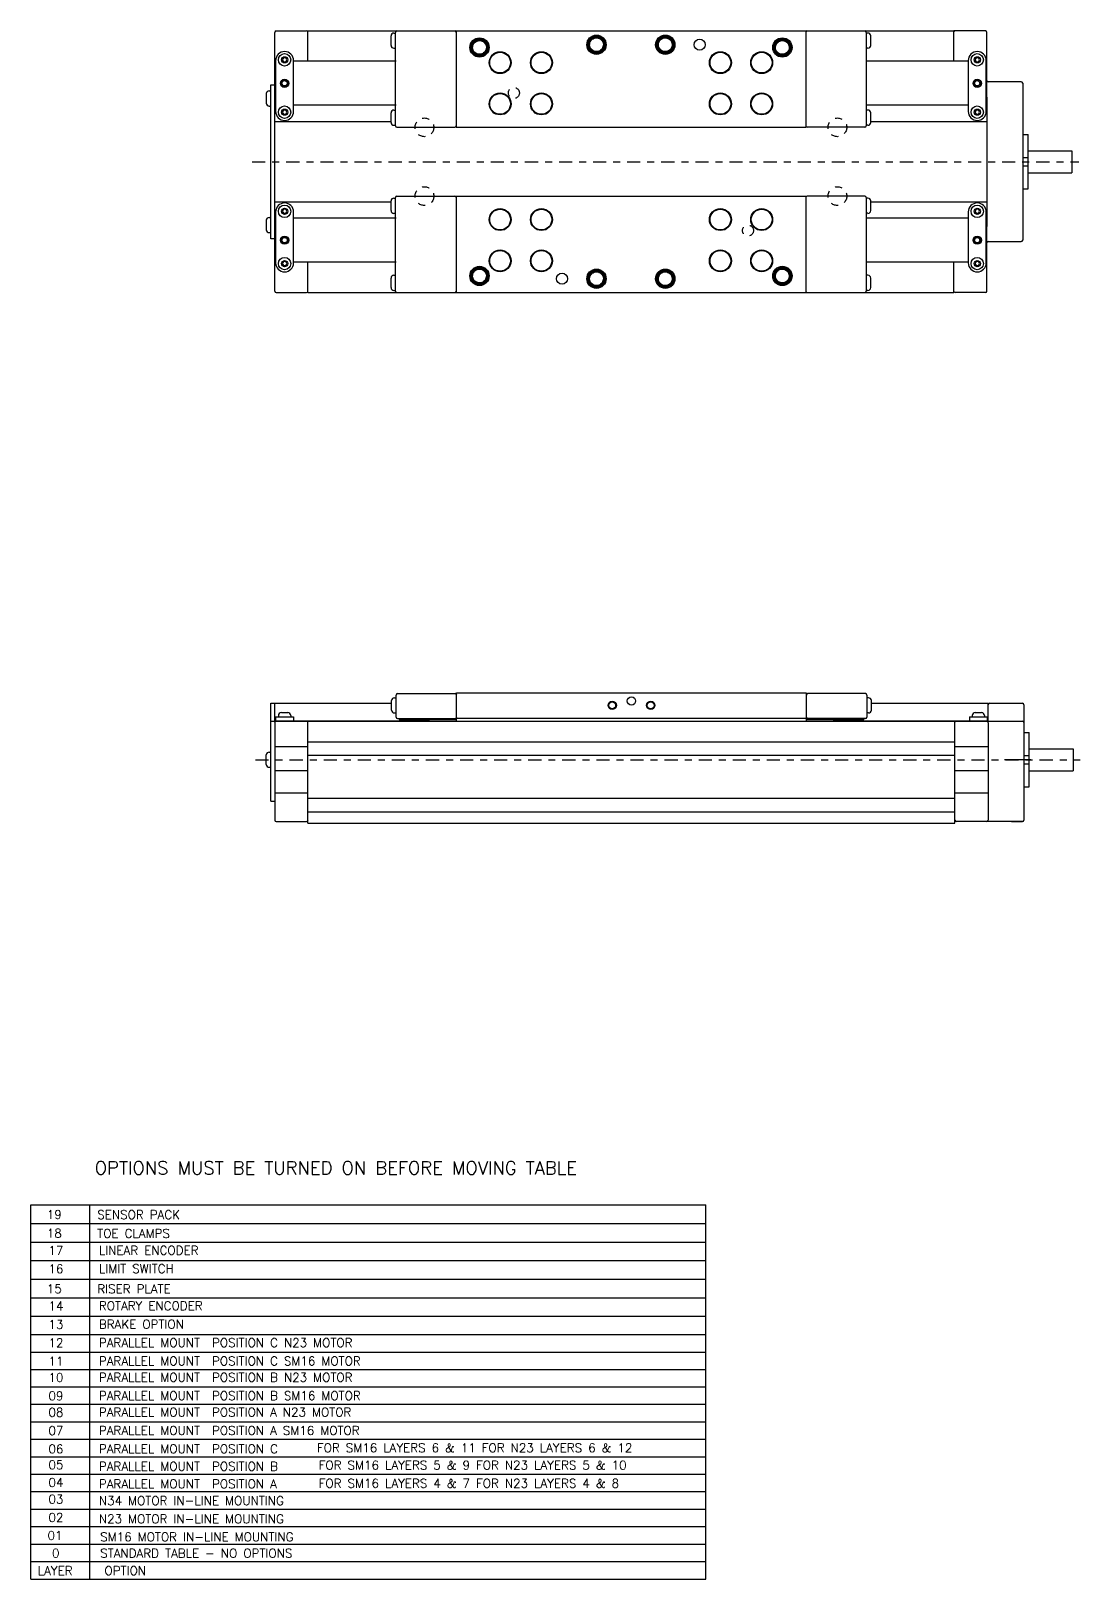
# Model space of a CAD drawing. Extents: x 8 to 48, y 2.1 to 24.2.
# Drawn here: x 17.92 to 32.92, y 2.09 to 24.23 of the extents above; entities that cross this region are included whole.
import ezdxf
from ezdxf.enums import TextEntityAlignment as Align

# ---------------------------------------------------------------- set-up
doc = ezdxf.new("R2010")
doc.units = 0
doc.header["$LTSCALE"] = 0.5
doc.header["$MEASUREMENT"] = 0
doc.linetypes.add('CENTER', pattern=[0.6, 0.375, -0.075, 0.075, -0.075])
doc.linetypes.add('HIDDEN', pattern=[0.2, 0.1, -0.1])
doc.layers.get('0').update_dxf_attribs({"linetype": 'CONTINUOUS'})
doc.styles.add('ROMANS', font='ROMANS')

msp = doc.modelspace()

# ---------------------------------------------------------------- linework, layer by layer
for p, q in [((21.406, 20.513), (21.406, 24.213)), ((21.425, 24.233), (21.859, 24.233)), ((21.878, 23.8), (21.878, 24.233)), ((21.878, 24.233), (31.114, 24.233)), ((23.065, 24.164), (23.065, 24.026)), ((23.107, 24.204), (23.13, 24.204)), ((23.13, 22.875), (23.13, 24.213)), ((23.996, 24.233), (23.996, 22.855)), ((28.996, 24.233), (28.996, 22.855)), ((29.862, 24.213), (29.862, 22.875)), ((29.886, 24.204), (29.862, 24.204)), ((29.927, 24.026), (29.927, 24.164)), ((31.114, 23.8), (31.114, 24.233)), ((31.567, 24.233), (31.134, 24.233)), ((31.587, 23.291), (31.587, 24.213)), ((21.544, 23.938), (21.544, 23.938)), ((23.107, 23.987), (23.13, 23.987)), ((24.213, 23.997), (24.233, 23.997)), ((25.886, 24.036), (25.906, 24.036)), ((26.87, 24.036), (26.89, 24.036)), ((28.544, 23.997), (28.563, 23.997)), ((29.886, 23.987), (29.862, 23.987)), ((31.449, 23.938), (31.449, 23.938)), ((21.416, 23.81), (21.416, 23.082)), ((21.527, 23.849), (21.51, 23.82)), ((21.51, 23.82), (21.527, 23.79)), ((21.561, 23.849), (21.527, 23.849)), ((21.527, 23.79), (21.561, 23.79)), ((21.578, 23.82), (21.561, 23.849)), ((21.561, 23.79), (21.578, 23.82)), ((21.672, 23.082), (21.672, 23.81)), ((23.138, 23.8), (21.672, 23.8)), ((31.321, 23.8), (29.87, 23.8)), ((31.321, 23.81), (31.321, 23.082)), ((31.432, 23.849), (31.415, 23.82)), ((31.415, 23.82), (31.432, 23.79)), ((31.466, 23.849), (31.432, 23.849)), ((31.432, 23.79), (31.466, 23.79)), ((31.483, 23.82), (31.466, 23.849)), ((31.466, 23.79), (31.483, 23.82)), ((31.577, 23.082), (31.577, 23.81)), ((21.406, 23.68), (21.416, 23.685)), ((31.577, 23.685), (31.587, 23.68)), ((32.079, 23.505), (31.607, 23.505)), ((32.099, 23.485), (32.099, 21.241)), ((21.282, 23.338), (21.282, 23.2)), ((21.323, 23.377), (21.347, 23.377)), ((21.347, 21.261), (21.347, 23.465)), ((21.347, 23.465), (21.406, 23.465)), ((21.416, 23.286), (21.406, 23.291)), ((21.41, 23.288), (21.406, 23.288)), ((31.587, 23.291), (31.577, 23.286)), ((31.587, 23.288), (31.587, 21.438)), ((21.323, 23.16), (21.347, 23.16)), ((21.416, 23.17), (21.406, 23.17)), ((21.527, 23.101), (21.51, 23.072)), ((21.51, 23.072), (21.527, 23.042)), ((21.561, 23.101), (21.527, 23.101)), ((21.527, 23.042), (21.561, 23.042)), ((21.578, 23.072), (21.561, 23.101)), ((21.561, 23.042), (21.578, 23.072)), ((23.138, 23.17), (21.672, 23.17)), ((23.065, 23.062), (23.065, 22.924)), ((23.107, 23.101), (23.13, 23.101)), ((29.886, 23.101), (29.862, 23.101)), ((31.321, 23.17), (29.87, 23.17)), ((29.927, 22.924), (29.927, 23.062)), ((31.432, 23.101), (31.415, 23.072)), ((31.415, 23.072), (31.432, 23.042)), ((31.466, 23.101), (31.432, 23.101)), ((31.432, 23.042), (31.466, 23.042)), ((31.483, 23.072), (31.466, 23.101)), ((31.466, 23.042), (31.483, 23.072)), ((31.587, 23.17), (31.577, 23.17)), ((21.406, 22.936), (23.073, 22.936)), ((21.544, 22.954), (21.544, 22.954)), ((23.107, 22.885), (23.13, 22.885)), ((23.15, 22.855), (23.977, 22.855)), ((23.996, 22.855), (28.996, 22.855)), ((29.843, 22.855), (29.016, 22.855)), ((29.886, 22.885), (29.862, 22.885)), ((29.935, 22.936), (31.587, 22.936)), ((31.449, 22.954), (31.449, 22.954)), ((32.099, 22.752), (32.177, 22.752)), ((32.177, 21.974), (32.177, 22.752)), ((32.099, 22.422), (32.177, 22.422)), ((32.177, 22.521), (32.803, 22.521)), ((32.803, 22.521), (32.803, 22.206)), ((32.099, 22.304), (32.177, 22.304)), ((32.177, 22.206), (32.803, 22.206)), ((32.099, 21.974), (32.177, 21.974)), ((21.406, 21.79), (23.073, 21.79)), ((21.544, 21.773), (21.544, 21.773)), ((23.065, 21.802), (23.065, 21.664)), ((23.107, 21.841), (23.13, 21.841)), ((23.13, 20.513), (23.13, 21.851)), ((23.15, 21.871), (23.977, 21.871)), ((23.996, 21.871), (23.996, 20.493)), ((23.996, 21.871), (28.996, 21.871)), ((28.996, 21.871), (28.996, 20.493)), ((29.843, 21.871), (29.016, 21.871)), ((29.862, 21.851), (29.862, 20.513)), ((29.886, 21.841), (29.862, 21.841)), ((29.927, 21.664), (29.927, 21.802)), ((29.935, 21.79), (31.587, 21.79)), ((31.449, 21.773), (31.449, 21.773)), ((21.282, 21.526), (21.282, 21.389)), ((21.323, 21.566), (21.347, 21.566)), ((21.416, 21.556), (21.406, 21.556)), ((21.416, 21.645), (21.416, 20.916)), ((21.527, 21.684), (21.51, 21.654)), ((21.51, 21.654), (21.527, 21.625)), ((21.561, 21.684), (21.527, 21.684)), ((21.527, 21.625), (21.561, 21.625)), ((21.578, 21.654), (21.561, 21.684)), ((21.561, 21.625), (21.578, 21.654)), ((21.672, 20.916), (21.672, 21.645)), ((23.138, 21.556), (21.672, 21.556)), ((23.107, 21.625), (23.13, 21.625)), ((29.886, 21.625), (29.862, 21.625)), ((31.321, 21.556), (29.87, 21.556)), ((31.321, 21.645), (31.321, 20.916)), ((31.432, 21.684), (31.415, 21.654)), ((31.415, 21.654), (31.432, 21.625)), ((31.466, 21.684), (31.432, 21.684)), ((31.432, 21.625), (31.466, 21.625)), ((31.483, 21.654), (31.466, 21.684)), ((31.466, 21.625), (31.483, 21.654)), ((31.577, 20.916), (31.577, 21.645)), ((31.587, 21.556), (31.577, 21.556)), ((21.323, 21.349), (21.347, 21.349)), ((21.406, 21.261), (21.347, 21.261)), ((21.406, 21.436), (21.416, 21.441)), ((21.41, 21.438), (21.406, 21.438)), ((31.577, 21.441), (31.587, 21.436)), ((31.587, 20.513), (31.587, 21.436)), ((21.416, 21.041), (21.406, 21.046)), ((31.587, 21.046), (31.577, 21.041)), ((31.607, 21.221), (32.079, 21.221)), ((21.527, 20.936), (21.51, 20.906)), ((21.51, 20.906), (21.527, 20.877)), ((21.561, 20.936), (21.527, 20.936)), ((21.527, 20.877), (21.561, 20.877)), ((21.578, 20.906), (21.561, 20.936)), ((21.561, 20.877), (21.578, 20.906)), ((23.138, 20.926), (21.672, 20.926)), ((21.878, 20.493), (21.878, 20.926)), ((31.321, 20.926), (29.87, 20.926)), ((31.114, 20.493), (31.114, 20.926)), ((31.432, 20.936), (31.415, 20.906)), ((31.415, 20.906), (31.432, 20.877)), ((31.466, 20.936), (31.432, 20.936)), ((31.432, 20.877), (31.466, 20.877)), ((31.483, 20.906), (31.466, 20.936)), ((31.466, 20.877), (31.483, 20.906)), ((21.544, 20.788), (21.544, 20.788)), ((23.065, 20.7), (23.065, 20.562)), ((23.107, 20.739), (23.13, 20.739)), ((24.213, 20.729), (24.233, 20.729)), ((25.886, 20.69), (25.906, 20.69)), ((26.87, 20.69), (26.89, 20.69)), ((28.544, 20.729), (28.563, 20.729)), ((29.886, 20.739), (29.862, 20.739)), ((29.927, 20.562), (29.927, 20.7)), ((31.449, 20.788), (31.449, 20.788)), ((21.425, 20.493), (21.859, 20.493)), ((21.878, 20.493), (31.114, 20.493)), ((23.107, 20.523), (23.13, 20.523)), ((29.886, 20.523), (29.862, 20.523)), ((31.567, 20.493), (31.134, 20.493)), ((21.347, 13.22), (21.347, 14.618)), ((21.347, 14.618), (23.073, 14.618)), ((21.406, 14.35), (21.406, 14.618)), ((23.073, 14.519), (23.073, 14.657)), ((23.114, 14.697), (23.138, 14.697)), ((23.138, 14.421), (23.138, 14.736)), ((23.158, 14.756), (23.985, 14.756)), ((24.004, 14.362), (24.004, 14.766)), ((24.004, 14.766), (29.004, 14.766)), ((29.004, 14.766), (29.004, 14.362)), ((29.851, 14.756), (29.024, 14.756)), ((29.87, 14.736), (29.87, 14.421)), ((29.894, 14.697), (29.87, 14.697)), ((29.935, 14.519), (29.935, 14.657)), ((29.935, 14.618), (31.603, 14.618)), ((31.603, 14.362), (31.603, 14.618)), ((31.622, 14.618), (32.095, 14.618)), ((21.416, 14.426), (21.416, 14.367)), ((21.416, 14.426), (21.672, 14.426)), ((21.455, 14.442), (21.455, 14.426)), ((21.498, 14.485), (21.589, 14.485)), ((21.632, 14.442), (21.632, 14.426)), ((21.672, 14.426), (21.672, 14.367)), ((23.114, 14.48), (23.138, 14.48)), ((23.158, 14.401), (23.985, 14.401)), ((23.181, 14.401), (23.181, 14.387)), ((23.991, 14.387), (23.991, 14.403)), ((29.004, 14.401), (24.004, 14.401)), ((29.017, 14.387), (29.017, 14.403)), ((29.851, 14.401), (29.024, 14.401)), ((29.827, 14.401), (29.827, 14.387)), ((29.894, 14.48), (29.87, 14.48)), ((31.337, 14.426), (31.593, 14.426)), ((31.337, 14.426), (31.337, 14.367)), ((31.376, 14.442), (31.376, 14.426)), ((31.42, 14.485), (31.51, 14.485)), ((31.553, 14.442), (31.553, 14.426)), ((31.593, 14.426), (31.593, 14.367)), ((32.114, 14.598), (32.114, 12.945)), ((21.347, 14.362), (32.095, 14.362)), ((21.406, 14.367), (23.505, 14.367)), ((21.406, 14.342), (21.406, 12.945)), ((21.494, 14.367), (21.494, 14.362)), ((21.593, 14.367), (21.593, 14.362)), ((21.642, 14.362), (21.642, 14.367)), ((21.878, 12.903), (21.878, 14.362)), ((23.181, 14.387), (23.991, 14.387)), ((23.616, 14.387), (23.613, 14.386)), ((23.631, 14.387), (23.615, 14.381)), ((29.017, 14.387), (29.827, 14.387)), ((29.387, 14.381), (29.371, 14.387)), ((29.389, 14.386), (29.386, 14.387)), ((29.496, 14.367), (31.603, 14.367)), ((31.13, 12.903), (31.13, 14.362)), ((31.366, 14.362), (31.366, 14.367)), ((31.416, 14.367), (31.416, 14.362)), ((31.514, 14.367), (31.514, 14.362)), ((31.603, 14.342), (31.603, 12.945)), ((32.114, 14.2), (32.193, 14.2)), ((32.193, 13.422), (32.193, 14.2)), ((21.878, 13.996), (21.406, 13.996)), ((21.878, 14.067), (31.13, 14.067)), ((31.603, 13.996), (31.13, 13.996)), ((32.193, 13.968), (32.819, 13.968)), ((32.819, 13.968), (32.819, 13.653)), ((21.282, 13.742), (21.282, 13.88)), ((21.323, 13.919), (21.347, 13.919)), ((31.13, 13.87), (21.878, 13.87)), ((32.114, 13.87), (32.193, 13.87)), ((32.114, 13.752), (32.193, 13.752)), ((21.323, 13.703), (21.347, 13.703)), ((21.878, 13.653), (21.406, 13.653)), ((31.603, 13.653), (31.13, 13.653)), ((32.193, 13.653), (32.819, 13.653)), ((21.878, 13.334), (21.406, 13.334)), ((31.603, 13.334), (31.13, 13.334)), ((32.114, 13.422), (32.193, 13.422)), ((21.347, 13.22), (21.406, 13.22)), ((21.878, 13.26), (31.13, 13.26)), ((31.13, 13.063), (21.878, 13.063)), ((21.425, 12.925), (21.859, 12.925)), ((21.878, 12.903), (31.13, 12.903)), ((32.095, 12.925), (31.15, 12.925)), ((31.937, 12.925), (32.095, 12.925)), ((17.917, 2.093), (17.917, 7.446)), ((17.917, 7.446), (27.57, 7.446)), ((18.758, 2.093), (18.758, 7.446)), ((27.57, 2.093), (27.57, 7.446)), ((17.917, 7.178), (27.57, 7.178)), ((17.917, 6.91), (27.57, 6.91)), ((17.917, 6.647), (27.57, 6.647)), ((17.917, 6.384), (27.57, 6.384)), ((17.917, 6.116), (27.57, 6.116)), ((17.917, 5.853), (27.57, 5.853)), ((17.917, 5.589), (27.57, 5.589)), ((17.917, 5.339), (27.57, 5.339)), ((17.917, 5.089), (27.57, 5.089)), ((17.917, 4.843), (27.57, 4.843)), ((17.917, 4.593), (27.57, 4.593)), ((17.917, 4.343), (27.57, 4.343)), ((17.917, 4.093), (27.57, 4.093)), ((17.917, 3.843), (27.57, 3.843)), ((17.917, 3.593), (27.57, 3.593)), ((17.917, 3.343), (27.57, 3.343)), ((17.917, 3.093), (27.57, 3.093)), ((17.917, 2.843), (27.57, 2.843)), ((17.917, 2.593), (27.57, 2.593)), ((17.917, 2.343), (27.57, 2.343)), ((17.917, 2.093), (27.57, 2.093))]:
    msp.add_line(p, q)
at = {"color": 7, "linetype": 'CONTINUOUS'}
msp.add_line((31.193, 24.233), (31.114, 24.233), dxfattribs=at)
at = {"color": 2, "linetype": 'CENTER'}
for p, q in [((21.081, 22.363), (32.903, 22.363)), ((21.128, 13.811), (32.919, 13.811))]:
    msp.add_line(p, q, dxfattribs=at)
at = {"color": 2}
msp.add_line((32.214, 13.811), (31.837, 13.811), dxfattribs=at)
for points in [[(25.886, 24.036), (25.887, 24.053), (25.891, 24.07), (25.897, 24.086), (25.905, 24.101), (25.915, 24.114), (25.927, 24.126), (25.941, 24.136), (25.956, 24.144), (25.972, 24.15), (25.989, 24.153), (26.006, 24.154), (26.023, 24.153), (26.039, 24.149), (26.055, 24.143), (26.07, 24.135), (26.083, 24.124), (26.095, 24.112), (26.105, 24.098), (26.113, 24.083), (26.118, 24.067), (26.121, 24.05), (26.122, 24.033)], [(25.896, 24.036), (25.897, 24.052), (25.901, 24.068), (25.906, 24.083), (25.914, 24.096), (25.924, 24.109), (25.936, 24.12), (25.949, 24.129), (25.963, 24.136), (25.978, 24.141), (25.994, 24.144), (26.01, 24.144), (26.025, 24.143), (26.041, 24.138), (26.055, 24.132), (26.069, 24.123), (26.081, 24.113), (26.091, 24.101), (26.1, 24.087), (26.106, 24.073), (26.11, 24.057), (26.112, 24.042), (26.112, 24.026)], [(25.906, 24.036), (25.907, 24.051), (25.91, 24.066), (25.916, 24.079), (25.923, 24.092), (25.932, 24.104), (25.943, 24.114), (25.956, 24.122), (25.969, 24.128), (25.983, 24.133), (25.998, 24.135), (26.013, 24.134), (26.027, 24.132), (26.042, 24.127), (26.055, 24.121), (26.067, 24.112), (26.078, 24.102), (26.087, 24.09), (26.094, 24.077), (26.099, 24.063), (26.102, 24.049), (26.103, 24.034)], [(26.87, 24.036), (26.872, 24.053), (26.875, 24.07), (26.881, 24.086), (26.889, 24.101), (26.9, 24.114), (26.912, 24.126), (26.925, 24.136), (26.94, 24.144), (26.956, 24.15), (26.973, 24.153), (26.99, 24.154), (27.007, 24.153), (27.023, 24.149), (27.039, 24.143), (27.054, 24.135), (27.067, 24.124), (27.079, 24.112), (27.089, 24.098), (27.097, 24.083), (27.102, 24.067), (27.106, 24.05), (27.107, 24.033)], [(26.88, 24.036), (26.881, 24.052), (26.885, 24.068), (26.891, 24.083), (26.898, 24.096), (26.908, 24.109), (26.92, 24.12), (26.933, 24.129), (26.947, 24.136), (26.962, 24.141), (26.978, 24.144), (26.994, 24.144), (27.01, 24.143), (27.025, 24.138), (27.039, 24.132), (27.053, 24.123), (27.065, 24.113), (27.075, 24.101), (27.084, 24.087), (27.09, 24.073), (27.095, 24.057), (27.097, 24.042), (27.096, 24.026)], [(26.89, 24.036), (26.891, 24.051), (26.894, 24.066), (26.9, 24.079), (26.907, 24.092), (26.917, 24.104), (26.928, 24.114), (26.94, 24.122), (26.953, 24.128), (26.968, 24.133), (26.982, 24.135), (26.997, 24.134), (27.012, 24.132), (27.026, 24.127), (27.039, 24.121), (27.051, 24.112), (27.062, 24.102), (27.071, 24.09), (27.078, 24.077), (27.083, 24.063), (27.086, 24.049), (27.087, 24.034)], [(24.213, 23.997), (24.214, 24.014), (24.218, 24.03), (24.224, 24.046), (24.232, 24.061), (24.242, 24.075), (24.254, 24.087), (24.268, 24.097), (24.283, 24.105), (24.299, 24.111), (24.315, 24.114), (24.332, 24.115), (24.349, 24.114), (24.366, 24.11), (24.382, 24.104), (24.396, 24.095), (24.41, 24.085), (24.422, 24.073), (24.432, 24.059), (24.439, 24.044), (24.445, 24.028), (24.448, 24.011), (24.449, 23.994)], [(24.449, 23.994), (24.447, 23.977), (24.443, 23.961), (24.437, 23.945), (24.429, 23.93), (24.418, 23.917), (24.406, 23.905), (24.392, 23.896), (24.377, 23.888), (24.36, 23.883), (24.344, 23.88), (24.327, 23.879), (24.31, 23.881), (24.293, 23.885), (24.278, 23.892), (24.263, 23.9), (24.25, 23.911), (24.239, 23.923), (24.229, 23.937), (24.221, 23.953), (24.216, 23.969), (24.213, 23.986), (24.213, 23.997)], [(24.223, 23.997), (24.224, 24.013), (24.227, 24.028), (24.233, 24.043), (24.241, 24.057), (24.251, 24.07), (24.262, 24.081), (24.275, 24.09), (24.29, 24.097), (24.305, 24.102), (24.32, 24.105), (24.336, 24.105), (24.352, 24.103), (24.367, 24.099), (24.382, 24.092), (24.395, 24.084), (24.408, 24.074), (24.418, 24.061), (24.426, 24.048), (24.433, 24.033), (24.437, 24.018), (24.439, 24.002), (24.439, 23.986)], [(24.439, 23.986), (24.436, 23.971), (24.431, 23.956), (24.424, 23.941), (24.415, 23.928), (24.404, 23.917), (24.391, 23.907), (24.377, 23.899), (24.362, 23.893), (24.347, 23.89), (24.331, 23.889), (24.315, 23.89), (24.3, 23.893), (24.285, 23.899), (24.271, 23.907), (24.258, 23.917), (24.247, 23.928), (24.238, 23.941), (24.231, 23.956), (24.226, 23.971), (24.223, 23.986), (24.223, 23.997)], [(24.233, 23.997), (24.234, 24.012), (24.237, 24.026), (24.242, 24.04), (24.25, 24.053), (24.259, 24.064), (24.27, 24.074), (24.282, 24.083), (24.296, 24.089), (24.31, 24.093), (24.325, 24.095), (24.34, 24.095), (24.354, 24.093), (24.368, 24.088), (24.382, 24.081), (24.394, 24.073), (24.404, 24.063), (24.413, 24.051), (24.421, 24.038), (24.426, 24.024), (24.429, 24.009), (24.429, 23.994)], [(24.429, 23.994), (24.428, 23.98), (24.424, 23.965), (24.418, 23.952), (24.411, 23.939), (24.401, 23.928), (24.39, 23.918), (24.377, 23.91), (24.364, 23.904), (24.349, 23.9), (24.335, 23.899), (24.32, 23.899), (24.305, 23.902), (24.291, 23.907), (24.278, 23.914), (24.266, 23.923), (24.256, 23.933), (24.247, 23.945), (24.24, 23.958), (24.236, 23.972), (24.233, 23.987), (24.233, 23.997)], [(26.122, 24.033), (26.121, 24.017), (26.117, 24), (26.11, 23.984), (26.102, 23.97), (26.091, 23.956), (26.079, 23.945), (26.065, 23.935), (26.05, 23.927), (26.034, 23.922), (26.017, 23.919), (26, 23.918), (25.983, 23.92), (25.967, 23.924), (25.951, 23.931), (25.936, 23.94), (25.923, 23.95), (25.912, 23.963), (25.902, 23.977), (25.895, 23.992), (25.889, 24.008), (25.887, 24.025), (25.886, 24.036)], [(26.112, 24.026), (26.109, 24.01), (26.104, 23.995), (26.097, 23.981), (26.088, 23.968), (26.077, 23.956), (26.064, 23.946), (26.051, 23.938), (26.036, 23.933), (26.02, 23.929), (26.004, 23.928), (25.988, 23.929), (25.973, 23.933), (25.958, 23.938), (25.944, 23.946), (25.932, 23.956), (25.921, 23.968), (25.911, 23.981), (25.904, 23.995), (25.899, 24.01), (25.896, 24.026), (25.896, 24.036)], [(26.103, 24.034), (26.101, 24.019), (26.097, 24.005), (26.092, 23.991), (26.084, 23.978), (26.074, 23.967), (26.063, 23.957), (26.051, 23.949), (26.037, 23.944), (26.023, 23.94), (26.008, 23.938), (25.993, 23.939), (25.979, 23.941), (25.965, 23.946), (25.951, 23.953), (25.94, 23.962), (25.929, 23.973), (25.92, 23.985), (25.914, 23.998), (25.909, 24.012), (25.906, 24.026), (25.906, 24.036)], [(27.107, 24.033), (27.105, 24.017), (27.101, 24), (27.095, 23.984), (27.086, 23.97), (27.075, 23.956), (27.063, 23.945), (27.049, 23.935), (27.034, 23.927), (27.018, 23.922), (27.001, 23.919), (26.984, 23.918), (26.967, 23.92), (26.951, 23.924), (26.935, 23.931), (26.921, 23.94), (26.907, 23.95), (26.896, 23.963), (26.886, 23.977), (26.879, 23.992), (26.874, 24.008), (26.871, 24.025), (26.871, 24.036)], [(27.096, 24.026), (27.093, 24.01), (27.088, 23.995), (27.081, 23.981), (27.072, 23.968), (27.061, 23.956), (27.049, 23.946), (27.035, 23.938), (27.02, 23.933), (27.004, 23.929), (26.988, 23.928), (26.973, 23.929), (26.957, 23.933), (26.942, 23.938), (26.928, 23.946), (26.916, 23.956), (26.905, 23.968), (26.896, 23.981), (26.888, 23.995), (26.883, 24.01), (26.881, 24.026), (26.88, 24.036)], [(27.087, 24.034), (27.085, 24.019), (27.082, 24.005), (27.076, 23.991), (27.068, 23.978), (27.058, 23.967), (27.047, 23.957), (27.035, 23.949), (27.021, 23.944), (27.007, 23.94), (26.992, 23.938), (26.977, 23.939), (26.963, 23.941), (26.949, 23.946), (26.936, 23.953), (26.924, 23.962), (26.913, 23.973), (26.905, 23.985), (26.898, 23.998), (26.893, 24.012), (26.891, 24.026), (26.89, 24.036)], [(28.544, 23.997), (28.545, 24.014), (28.548, 24.03), (28.554, 24.046), (28.563, 24.061), (28.573, 24.075), (28.585, 24.087), (28.599, 24.097), (28.614, 24.105), (28.63, 24.111), (28.646, 24.114), (28.663, 24.115), (28.68, 24.114), (28.697, 24.11), (28.712, 24.104), (28.727, 24.095), (28.741, 24.085), (28.752, 24.073), (28.762, 24.059), (28.77, 24.044), (28.776, 24.028), (28.779, 24.011), (28.78, 23.994)], [(28.78, 23.994), (28.778, 23.977), (28.774, 23.961), (28.768, 23.945), (28.759, 23.93), (28.749, 23.917), (28.736, 23.905), (28.722, 23.896), (28.707, 23.888), (28.691, 23.883), (28.674, 23.88), (28.657, 23.879), (28.641, 23.881), (28.624, 23.885), (28.608, 23.892), (28.594, 23.9), (28.581, 23.911), (28.569, 23.923), (28.56, 23.937), (28.552, 23.953), (28.547, 23.969), (28.544, 23.986), (28.544, 23.997)], [(28.553, 23.997), (28.555, 24.013), (28.558, 24.028), (28.564, 24.043), (28.572, 24.057), (28.581, 24.07), (28.593, 24.081), (28.606, 24.09), (28.62, 24.097), (28.635, 24.102), (28.651, 24.105), (28.667, 24.105), (28.683, 24.103), (28.698, 24.099), (28.713, 24.092), (28.726, 24.084), (28.738, 24.074), (28.749, 24.061), (28.757, 24.048), (28.764, 24.033), (28.768, 24.018), (28.77, 24.002), (28.769, 23.986)], [(28.769, 23.986), (28.767, 23.971), (28.762, 23.956), (28.755, 23.941), (28.745, 23.928), (28.734, 23.917), (28.722, 23.907), (28.708, 23.899), (28.693, 23.893), (28.678, 23.89), (28.662, 23.889), (28.646, 23.89), (28.63, 23.893), (28.615, 23.899), (28.602, 23.907), (28.589, 23.917), (28.578, 23.928), (28.569, 23.941), (28.562, 23.956), (28.557, 23.971), (28.554, 23.986), (28.554, 23.997)], [(28.563, 23.997), (28.564, 24.012), (28.568, 24.026), (28.573, 24.04), (28.581, 24.053), (28.59, 24.064), (28.601, 24.074), (28.613, 24.083), (28.627, 24.089), (28.641, 24.093), (28.656, 24.095), (28.67, 24.095), (28.685, 24.093), (28.699, 24.088), (28.712, 24.081), (28.724, 24.073), (28.735, 24.063), (28.744, 24.051), (28.751, 24.038), (28.756, 24.024), (28.759, 24.009), (28.76, 23.994)], [(28.76, 23.994), (28.759, 23.98), (28.755, 23.965), (28.749, 23.952), (28.741, 23.939), (28.732, 23.928), (28.721, 23.918), (28.708, 23.91), (28.694, 23.904), (28.68, 23.9), (28.665, 23.899), (28.651, 23.899), (28.636, 23.902), (28.622, 23.907), (28.609, 23.914), (28.597, 23.923), (28.587, 23.933), (28.578, 23.945), (28.571, 23.958), (28.566, 23.972), (28.564, 23.987), (28.564, 23.997)], [(24.213, 20.729), (24.214, 20.746), (24.218, 20.763), (24.224, 20.779), (24.232, 20.794), (24.242, 20.807), (24.254, 20.819), (24.268, 20.829), (24.283, 20.837), (24.299, 20.843), (24.315, 20.846), (24.332, 20.847), (24.349, 20.846), (24.366, 20.842), (24.382, 20.836), (24.396, 20.828), (24.41, 20.817), (24.422, 20.805), (24.432, 20.791), (24.439, 20.776), (24.445, 20.76), (24.448, 20.743), (24.449, 20.726)], [(24.223, 20.729), (24.224, 20.745), (24.227, 20.761), (24.233, 20.776), (24.241, 20.789), (24.251, 20.802), (24.262, 20.813), (24.275, 20.822), (24.29, 20.829), (24.305, 20.834), (24.32, 20.837), (24.336, 20.837), (24.352, 20.835), (24.367, 20.831), (24.382, 20.825), (24.395, 20.816), (24.408, 20.806), (24.418, 20.794), (24.426, 20.78), (24.433, 20.766), (24.437, 20.75), (24.439, 20.735), (24.439, 20.719)], [(24.233, 20.729), (24.234, 20.744), (24.237, 20.758), (24.242, 20.772), (24.25, 20.785), (24.259, 20.797), (24.27, 20.807), (24.282, 20.815), (24.296, 20.821), (24.31, 20.825), (24.325, 20.827), (24.34, 20.827), (24.354, 20.825), (24.368, 20.82), (24.382, 20.814), (24.394, 20.805), (24.404, 20.795), (24.413, 20.783), (24.421, 20.77), (24.426, 20.756), (24.429, 20.742), (24.429, 20.727)], [(28.544, 20.729), (28.545, 20.746), (28.548, 20.763), (28.554, 20.779), (28.563, 20.794), (28.573, 20.807), (28.585, 20.819), (28.599, 20.829), (28.614, 20.837), (28.63, 20.843), (28.646, 20.846), (28.663, 20.847), (28.68, 20.846), (28.697, 20.842), (28.712, 20.836), (28.727, 20.828), (28.741, 20.817), (28.752, 20.805), (28.762, 20.791), (28.77, 20.776), (28.776, 20.76), (28.779, 20.743), (28.78, 20.726)], [(28.553, 20.729), (28.555, 20.745), (28.558, 20.761), (28.564, 20.776), (28.572, 20.789), (28.581, 20.802), (28.593, 20.813), (28.606, 20.822), (28.62, 20.829), (28.635, 20.834), (28.651, 20.837), (28.667, 20.837), (28.683, 20.835), (28.698, 20.831), (28.713, 20.825), (28.726, 20.816), (28.738, 20.806), (28.749, 20.794), (28.757, 20.78), (28.764, 20.766), (28.768, 20.75), (28.77, 20.735), (28.769, 20.719)], [(28.563, 20.729), (28.564, 20.744), (28.568, 20.758), (28.573, 20.772), (28.581, 20.785), (28.59, 20.797), (28.601, 20.807), (28.613, 20.815), (28.627, 20.821), (28.641, 20.825), (28.656, 20.827), (28.67, 20.827), (28.685, 20.825), (28.699, 20.82), (28.712, 20.814), (28.724, 20.805), (28.735, 20.795), (28.744, 20.783), (28.751, 20.77), (28.756, 20.756), (28.759, 20.742), (28.76, 20.727)], [(24.449, 20.726), (24.447, 20.71), (24.443, 20.693), (24.437, 20.677), (24.429, 20.663), (24.418, 20.649), (24.406, 20.638), (24.392, 20.628), (24.377, 20.62), (24.36, 20.615), (24.344, 20.612), (24.327, 20.611), (24.31, 20.613), (24.293, 20.617), (24.278, 20.624), (24.263, 20.633), (24.25, 20.643), (24.239, 20.656), (24.229, 20.67), (24.221, 20.685), (24.216, 20.701), (24.213, 20.718), (24.213, 20.729)], [(24.439, 20.719), (24.436, 20.703), (24.431, 20.688), (24.424, 20.674), (24.415, 20.661), (24.404, 20.649), (24.391, 20.639), (24.377, 20.631), (24.362, 20.626), (24.347, 20.622), (24.331, 20.621), (24.315, 20.622), (24.3, 20.626), (24.285, 20.631), (24.271, 20.639), (24.258, 20.649), (24.247, 20.661), (24.238, 20.674), (24.231, 20.688), (24.226, 20.703), (24.223, 20.719), (24.223, 20.729)], [(24.429, 20.727), (24.428, 20.712), (24.424, 20.698), (24.418, 20.684), (24.411, 20.671), (24.401, 20.66), (24.39, 20.65), (24.377, 20.642), (24.364, 20.636), (24.349, 20.633), (24.335, 20.631), (24.32, 20.631), (24.305, 20.634), (24.291, 20.639), (24.278, 20.646), (24.266, 20.655), (24.256, 20.666), (24.247, 20.678), (24.24, 20.691), (24.236, 20.705), (24.233, 20.719), (24.233, 20.729)], [(25.886, 20.69), (25.887, 20.707), (25.891, 20.723), (25.897, 20.739), (25.905, 20.754), (25.915, 20.768), (25.927, 20.78), (25.941, 20.79), (25.956, 20.798), (25.972, 20.804), (25.989, 20.807), (26.006, 20.808), (26.023, 20.807), (26.039, 20.803), (26.055, 20.797), (26.07, 20.788), (26.083, 20.778), (26.095, 20.766), (26.105, 20.752), (26.113, 20.737), (26.118, 20.721), (26.121, 20.704), (26.122, 20.687)], [(26.122, 20.687), (26.121, 20.67), (26.117, 20.654), (26.11, 20.638), (26.102, 20.623), (26.091, 20.61), (26.079, 20.598), (26.065, 20.589), (26.05, 20.581), (26.034, 20.575), (26.017, 20.572), (26, 20.572), (25.983, 20.574), (25.967, 20.578), (25.951, 20.584), (25.936, 20.593), (25.923, 20.604), (25.912, 20.616), (25.902, 20.63), (25.895, 20.646), (25.889, 20.662), (25.887, 20.679), (25.886, 20.69)], [(25.896, 20.69), (25.897, 20.706), (25.901, 20.721), (25.906, 20.736), (25.914, 20.75), (25.924, 20.763), (25.936, 20.774), (25.949, 20.783), (25.963, 20.79), (25.978, 20.795), (25.994, 20.798), (26.01, 20.798), (26.025, 20.796), (26.041, 20.792), (26.055, 20.785), (26.069, 20.777), (26.081, 20.766), (26.091, 20.754), (26.1, 20.741), (26.106, 20.726), (26.11, 20.711), (26.112, 20.695), (26.112, 20.679)], [(26.112, 20.679), (26.109, 20.664), (26.104, 20.648), (26.097, 20.634), (26.088, 20.621), (26.077, 20.61), (26.064, 20.6), (26.051, 20.592), (26.036, 20.586), (26.02, 20.583), (26.004, 20.582), (25.988, 20.583), (25.973, 20.586), (25.958, 20.592), (25.944, 20.6), (25.932, 20.61), (25.921, 20.621), (25.911, 20.634), (25.904, 20.648), (25.899, 20.664), (25.896, 20.679), (25.896, 20.69)], [(25.906, 20.69), (25.907, 20.705), (25.91, 20.719), (25.916, 20.733), (25.923, 20.746), (25.932, 20.757), (25.943, 20.767), (25.956, 20.776), (25.969, 20.782), (25.983, 20.786), (25.998, 20.788), (26.013, 20.788), (26.027, 20.786), (26.042, 20.781), (26.055, 20.774), (26.067, 20.766), (26.078, 20.755), (26.087, 20.744), (26.094, 20.731), (26.099, 20.717), (26.102, 20.702), (26.103, 20.687)], [(26.103, 20.687), (26.101, 20.673), (26.097, 20.658), (26.092, 20.645), (26.084, 20.632), (26.074, 20.621), (26.063, 20.611), (26.051, 20.603), (26.037, 20.597), (26.023, 20.593), (26.008, 20.592), (25.993, 20.592), (25.979, 20.595), (25.965, 20.6), (25.951, 20.607), (25.94, 20.616), (25.929, 20.626), (25.92, 20.638), (25.914, 20.651), (25.909, 20.665), (25.906, 20.68), (25.906, 20.69)], [(26.87, 20.69), (26.872, 20.707), (26.875, 20.723), (26.881, 20.739), (26.889, 20.754), (26.9, 20.768), (26.912, 20.78), (26.925, 20.79), (26.94, 20.798), (26.956, 20.804), (26.973, 20.807), (26.99, 20.808), (27.007, 20.807), (27.023, 20.803), (27.039, 20.797), (27.054, 20.788), (27.067, 20.778), (27.079, 20.766), (27.089, 20.752), (27.097, 20.737), (27.102, 20.721), (27.106, 20.704), (27.107, 20.687)], [(27.107, 20.687), (27.105, 20.67), (27.101, 20.654), (27.095, 20.638), (27.086, 20.623), (27.075, 20.61), (27.063, 20.598), (27.049, 20.589), (27.034, 20.581), (27.018, 20.575), (27.001, 20.572), (26.984, 20.572), (26.967, 20.574), (26.951, 20.578), (26.935, 20.584), (26.921, 20.593), (26.907, 20.604), (26.896, 20.616), (26.886, 20.63), (26.879, 20.646), (26.874, 20.662), (26.871, 20.679), (26.871, 20.69)], [(26.88, 20.69), (26.881, 20.706), (26.885, 20.721), (26.891, 20.736), (26.898, 20.75), (26.908, 20.763), (26.92, 20.774), (26.933, 20.783), (26.947, 20.79), (26.962, 20.795), (26.978, 20.798), (26.994, 20.798), (27.01, 20.796), (27.025, 20.792), (27.039, 20.785), (27.053, 20.777), (27.065, 20.766), (27.075, 20.754), (27.084, 20.741), (27.09, 20.726), (27.095, 20.711), (27.097, 20.695), (27.096, 20.679)], [(27.096, 20.679), (27.093, 20.664), (27.088, 20.648), (27.081, 20.634), (27.072, 20.621), (27.061, 20.61), (27.049, 20.6), (27.035, 20.592), (27.02, 20.586), (27.004, 20.583), (26.988, 20.582), (26.973, 20.583), (26.957, 20.586), (26.942, 20.592), (26.928, 20.6), (26.916, 20.61), (26.905, 20.621), (26.896, 20.634), (26.888, 20.648), (26.883, 20.664), (26.881, 20.679), (26.88, 20.69)], [(26.89, 20.69), (26.891, 20.705), (26.894, 20.719), (26.9, 20.733), (26.907, 20.746), (26.917, 20.757), (26.928, 20.767), (26.94, 20.776), (26.953, 20.782), (26.968, 20.786), (26.982, 20.788), (26.997, 20.788), (27.012, 20.786), (27.026, 20.781), (27.039, 20.774), (27.051, 20.766), (27.062, 20.755), (27.071, 20.744), (27.078, 20.731), (27.083, 20.717), (27.086, 20.702), (27.087, 20.687)], [(27.087, 20.687), (27.085, 20.673), (27.082, 20.658), (27.076, 20.645), (27.068, 20.632), (27.058, 20.621), (27.047, 20.611), (27.035, 20.603), (27.021, 20.597), (27.007, 20.593), (26.992, 20.592), (26.977, 20.592), (26.963, 20.595), (26.949, 20.6), (26.936, 20.607), (26.924, 20.616), (26.913, 20.626), (26.905, 20.638), (26.898, 20.651), (26.893, 20.665), (26.891, 20.68), (26.89, 20.69)], [(28.78, 20.726), (28.778, 20.71), (28.774, 20.693), (28.768, 20.677), (28.759, 20.663), (28.749, 20.649), (28.736, 20.638), (28.722, 20.628), (28.707, 20.62), (28.691, 20.615), (28.674, 20.612), (28.657, 20.611), (28.641, 20.613), (28.624, 20.617), (28.608, 20.624), (28.594, 20.633), (28.581, 20.643), (28.569, 20.656), (28.56, 20.67), (28.552, 20.685), (28.547, 20.701), (28.544, 20.718), (28.544, 20.729)], [(28.769, 20.719), (28.767, 20.703), (28.762, 20.688), (28.755, 20.674), (28.745, 20.661), (28.734, 20.649), (28.722, 20.639), (28.708, 20.631), (28.693, 20.626), (28.678, 20.622), (28.662, 20.621), (28.646, 20.622), (28.63, 20.626), (28.615, 20.631), (28.602, 20.639), (28.589, 20.649), (28.578, 20.661), (28.569, 20.674), (28.562, 20.688), (28.557, 20.703), (28.554, 20.719), (28.554, 20.729)], [(28.76, 20.727), (28.759, 20.712), (28.755, 20.698), (28.749, 20.684), (28.741, 20.671), (28.732, 20.66), (28.721, 20.65), (28.708, 20.642), (28.694, 20.636), (28.68, 20.633), (28.665, 20.631), (28.651, 20.631), (28.636, 20.634), (28.622, 20.639), (28.609, 20.646), (28.597, 20.655), (28.587, 20.666), (28.578, 20.678), (28.571, 20.691), (28.566, 20.705), (28.564, 20.719), (28.564, 20.729)]]:
    msp.add_lwpolyline(points)
for centre, radius in [((24.331, 23.997), 0.138), ((26.004, 24.036), 0.138), ((26.004, 24.036), 0.123), ((26.988, 24.036), 0.138), ((26.988, 24.036), 0.123), ((28.662, 23.997), 0.138), ((24.331, 23.997), 0.123), ((24.626, 23.78), 0.157), ((24.626, 23.78), 0.148), ((25.217, 23.78), 0.157), ((25.217, 23.78), 0.148), ((27.48, 24.036), 0.079), ((27.776, 23.78), 0.157), ((27.776, 23.78), 0.148), ((28.366, 23.78), 0.157), ((28.366, 23.78), 0.148), ((28.662, 23.997), 0.123), ((21.544, 23.82), 0.0886), ((21.544, 23.82), 0.0443), ((31.449, 23.82), 0.0886), ((31.449, 23.82), 0.0443), ((21.544, 23.485), 0.0591), ((21.544, 23.485), 0.0492), ((21.544, 23.485), 0.0374), ((31.449, 23.485), 0.0591), ((31.449, 23.485), 0.0492), ((31.449, 23.485), 0.0374), ((24.626, 23.19), 0.157), ((24.626, 23.19), 0.148), ((25.217, 23.19), 0.157), ((25.217, 23.19), 0.148), ((27.776, 23.19), 0.157), ((27.776, 23.19), 0.148), ((28.366, 23.19), 0.157), ((28.366, 23.19), 0.148), ((21.544, 23.072), 0.0886), ((21.544, 23.072), 0.0443), ((31.449, 23.072), 0.0886), ((31.449, 23.072), 0.0443), ((21.544, 21.654), 0.0886), ((21.544, 21.654), 0.0443), ((31.449, 21.654), 0.0886), ((31.449, 21.654), 0.0443), ((24.626, 21.536), 0.157), ((24.626, 21.536), 0.148), ((25.217, 21.536), 0.157), ((25.217, 21.536), 0.148), ((27.776, 21.536), 0.157), ((27.776, 21.536), 0.148), ((28.366, 21.536), 0.157), ((28.366, 21.536), 0.148), ((21.544, 21.241), 0.0591), ((21.544, 21.241), 0.0492), ((21.544, 21.241), 0.0374), ((31.449, 21.241), 0.0591), ((31.449, 21.241), 0.0492), ((31.449, 21.241), 0.0374), ((24.626, 20.946), 0.157), ((24.626, 20.946), 0.148), ((25.217, 20.946), 0.157), ((25.217, 20.946), 0.148), ((27.776, 20.946), 0.157), ((27.776, 20.946), 0.148), ((28.366, 20.946), 0.157), ((28.366, 20.946), 0.148), ((21.544, 20.906), 0.0886), ((21.544, 20.906), 0.0443), ((24.331, 20.729), 0.138), ((24.331, 20.729), 0.123), ((26.004, 20.69), 0.138), ((26.004, 20.69), 0.123), ((26.988, 20.69), 0.138), ((26.988, 20.69), 0.123), ((28.662, 20.729), 0.138), ((28.662, 20.729), 0.123), ((31.449, 20.906), 0.0886), ((31.449, 20.906), 0.0443), ((25.512, 20.69), 0.079), ((26.229, 14.588), 0.0591), ((26.229, 14.588), 0.0492), ((26.504, 14.651), 0.0591), ((26.78, 14.588), 0.0591), ((26.78, 14.588), 0.0492)]:
    msp.add_circle(centre, radius)
at = {"color": 4, "linetype": 'HIDDEN'}
for centre, radius in [((24.823, 23.347), 0.079), ((23.544, 22.855), 0.134), ((29.449, 22.855), 0.134), ((23.544, 21.871), 0.134), ((29.449, 21.871), 0.134), ((28.17, 21.379), 0.079)]:
    msp.add_circle(centre, radius, dxfattribs=at)
for centre, radius, start, end in [((21.425, 24.213), 0.0197, 90, 180), ((21.859, 24.213), 0.0197, 22.5, 90), ((23.107, 24.162), 0.0414, 90, 177.2056), ((23.15, 24.213), 0.0197, 90, 180), ((23.977, 24.213), 0.0197, 0, 90), ((29.016, 24.213), 0.0197, 90, 180), ((29.843, 24.213), 0.0197, 0, 90), ((29.886, 24.162), 0.0414, 2.7944, 90), ((31.134, 24.213), 0.0197, 90, 157.5), ((31.567, 24.213), 0.0197, 0, 90), ((21.544, 23.81), 0.128, 90, 180), ((21.544, 23.81), 0.128, 0, 90), ((23.107, 24.028), 0.0414, 182.7944, 270), ((29.886, 24.028), 0.0414, 270, 357.2056), ((31.449, 23.81), 0.128, 90, 180), ((31.449, 23.81), 0.128, 0, 90), ((31.607, 23.525), 0.0197, 180, 270), ((32.079, 23.485), 0.0197, 0, 90), ((21.323, 23.335), 0.0414, 90, 177.2056), ((21.323, 23.202), 0.0414, 182.7944, 270), ((21.544, 23.082), 0.128, 180, 270), ((21.544, 23.082), 0.128, 270, 0), ((23.107, 23.06), 0.0414, 90, 177.2056), ((29.886, 23.06), 0.0414, 2.7944, 90), ((31.449, 23.082), 0.128, 180, 270), ((31.449, 23.082), 0.128, 270, 0), ((23.107, 22.926), 0.0414, 182.7944, 270), ((23.15, 22.875), 0.0197, 180, 270), ((23.977, 22.875), 0.0197, 270, 0), ((29.016, 22.875), 0.0197, 180, 270), ((29.843, 22.875), 0.0197, 270, 0), ((29.886, 22.926), 0.0414, 270, 357.2056), ((21.544, 21.645), 0.128, 90, 180), ((21.544, 21.645), 0.128, 0, 90), ((23.107, 21.8), 0.0414, 90, 177.2056), ((23.15, 21.851), 0.0197, 90, 180), ((23.977, 21.851), 0.0197, 0, 90), ((29.016, 21.851), 0.0197, 90, 180), ((29.843, 21.851), 0.0197, 0, 90), ((29.886, 21.8), 0.0414, 2.7944, 90), ((31.449, 21.645), 0.128, 90, 180), ((31.449, 21.645), 0.128, 0, 90), ((21.323, 21.524), 0.0414, 90, 177.2056), ((23.107, 21.666), 0.0414, 182.7944, 270), ((29.886, 21.666), 0.0414, 270, 357.2056), ((21.323, 21.391), 0.0414, 182.7944, 270), ((31.607, 21.202), 0.0197, 90, 180), ((32.079, 21.241), 0.0197, 270, 0), ((21.544, 20.916), 0.128, 180, 270), ((21.544, 20.916), 0.128, 270, 0), ((31.449, 20.916), 0.128, 180, 270), ((31.449, 20.916), 0.128, 270, 0), ((23.107, 20.698), 0.0414, 90, 177.2056), ((29.886, 20.698), 0.0414, 2.7944, 90), ((21.425, 20.513), 0.0197, 180, 270), ((21.859, 20.513), 0.0197, 270, 337.5), ((23.107, 20.564), 0.0414, 182.7944, 270), ((23.15, 20.513), 0.0197, 180, 270), ((23.977, 20.513), 0.0197, 270, 0), ((29.016, 20.513), 0.0197, 180, 270), ((29.843, 20.513), 0.0197, 270, 0), ((29.886, 20.564), 0.0414, 270, 357.2056), ((31.134, 20.513), 0.0197, 202.5, 270), ((31.567, 20.513), 0.0197, 270, 0), ((23.114, 14.655), 0.0414, 90, 177.2056), ((23.158, 14.736), 0.0197, 90, 180), ((23.985, 14.736), 0.0197, 0, 90), ((29.024, 14.736), 0.0197, 90, 180), ((29.851, 14.736), 0.0197, 0, 90), ((29.894, 14.655), 0.0414, 2.7944, 90), ((31.622, 14.598), 0.0197, 90, 180), ((32.095, 14.598), 0.0197, 0, 90), ((21.498, 14.442), 0.0433, 90, 180), ((21.589, 14.442), 0.0433, 0, 90), ((23.114, 14.522), 0.0414, 182.7944, 270), ((23.158, 14.421), 0.0197, 180, 270), ((23.985, 14.421), 0.0197, 270, 0), ((29.024, 14.421), 0.0197, 180, 270), ((29.851, 14.421), 0.0197, 270, 0), ((29.894, 14.522), 0.0414, 270, 357.2056), ((31.42, 14.442), 0.0433, 90, 180), ((31.51, 14.442), 0.0433, 0, 90), ((21.425, 14.342), 0.0197, 90, 180), ((21.859, 14.342), 0.0197, 22.5, 90), ((23.403, 14.441), 0.0625, 239.2833, 300.7167), ((23.505, 14.682), 0.315, 270, 290), ((23.505, 14.682), 0.32, 270, 290), ((29.496, 14.682), 0.32, 250, 270), ((29.496, 14.682), 0.315, 250, 270), ((29.607, 14.441), 0.0625, 239.2833, 300.7167), ((31.15, 14.342), 0.0197, 90, 157.5), ((31.583, 14.342), 0.0197, 0, 90), ((32.095, 14.342), 0.0197, 0, 90), ((21.323, 13.878), 0.0414, 90, 177.2056), ((21.323, 13.744), 0.0414, 182.7944, 270), ((21.425, 12.945), 0.0197, 180, 270), ((21.859, 12.945), 0.0197, 270, 0), ((31.15, 12.945), 0.0197, 180, 270), ((31.583, 12.945), 0.0197, 270, 0), ((32.095, 12.945), 0.0197, 270, 0)]:
    msp.add_arc(centre, radius, start, end)

# ---------------------------------------------------------------- texts
at = {"style": 'ROMANS'}
for s, height, p in [('OPTIONS MUST BE TURNED ON BEFORE MOVING TABLE', 0.188, (18.828, 7.879)), ('SENSOR PACK', 0.125, (18.865, 7.242)), ('TOE CLAMPS', 0.125, (18.865, 6.974)), ('LINEAR ENCODER', 0.125, (18.888, 6.732)), ('LIMIT SWITCH', 0.125, (18.888, 6.469)), ('RISER PLATE', 0.125, (18.865, 6.18)), ('ROTARY ENCODER', 0.125, (18.888, 5.938)), ('BRAKE OPTION', 0.125, (18.888, 5.675)), ('PARALLEL MOUNT  POSITION C N23 MOTOR', 0.125, (18.888, 5.411)), ('PARALLEL MOUNT  POSITION C SM16 MOTOR', 0.125, (18.888, 5.149)), ('PARALLEL MOUNT  POSITION B N23 MOTOR', 0.125, (18.888, 4.915)), ('PARALLEL MOUNT  POSITION B SM16 MOTOR', 0.125, (18.888, 4.653)), ('PARALLEL MOUNT  POSITION A N23 MOTOR', 0.125, (18.888, 4.417)), ('PARALLEL MOUNT  POSITION A SM16 MOTOR', 0.125, (18.888, 4.155)), ('PARALLEL MOUNT  POSITION C', 0.125, (18.888, 3.893)), ('FOR SM16 LAYERS 6 & 11 FOR N23 LAYERS 6 & 12', 0.125, (22.006, 3.907)), ('PARALLEL MOUNT  POSITION B', 0.125, (18.888, 3.643)), ('FOR SM16 LAYERS 5 & 9 FOR N23 LAYERS 5 & 10', 0.125, (22.031, 3.659)), ('PARALLEL MOUNT  POSITION A', 0.125, (18.888, 3.391)), ('FOR SM16 LAYERS 4 & 7 FOR N23 LAYERS 4 & 8', 0.125, (22.031, 3.399)), ('N34 MOTOR IN-LINE MOUNTING', 0.125, (18.888, 3.151)), ('N23 MOTOR IN-LINE MOUNTING', 0.125, (18.888, 2.89)), ('SM16 MOTOR IN-LINE MOUNTING', 0.125, (18.907, 2.633)), ('STANDARD TABLE - NO OPTIONS', 0.125, (18.907, 2.399)), ('LAYER', 0.125, (18.015, 2.15)), ('OPTION', 0.125, (18.968, 2.15))]:
    msp.add_text(s, height=height, dxfattribs=at).set_placement(p)
for s, p in [('19', (18.251, 7.244)), ('18', (18.251, 6.976)), ('17', (18.274, 6.73)), ('16', (18.274, 6.467)), ('15', (18.251, 6.182)), ('14', (18.274, 5.936)), ('13', (18.274, 5.672)), ('12', (18.274, 5.409)), ('11', (18.274, 5.147)), ('10', (18.274, 4.912)), ('09', (18.274, 4.65)), ('08', (18.274, 4.415)), ('07', (18.274, 4.153)), ('06', (18.274, 3.891)), ('05', (18.274, 3.665)), ('04', (18.274, 3.412)), ('03', (18.274, 3.172)), ('02', (18.274, 2.912)), ('01', (18.261, 2.654)), ('0', (18.271, 2.399))]:
    msp.add_text(s, height=0.125, dxfattribs=at).set_placement(p, align=Align.CENTER)

doc.saveas('drawing.dxf')
